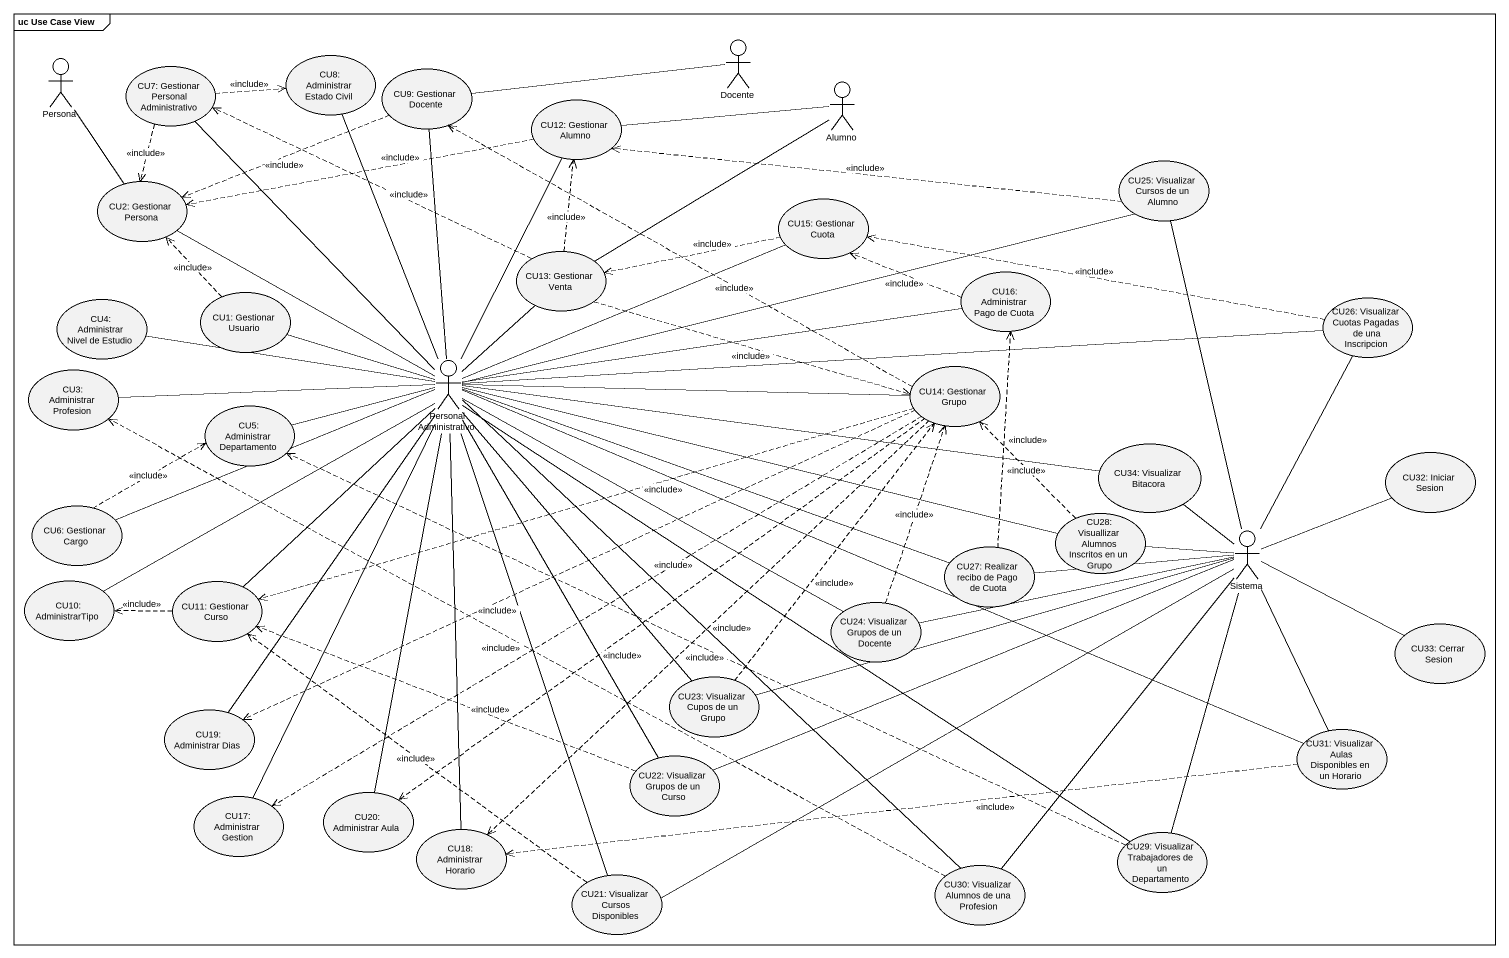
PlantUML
@startuml
mainframe uc Use Case View
actor Persona
usecase "CU8: Administrar Estado Civil" as CU8_Administrar_Estado_Civil
actor Docente
usecase "CU7: Gestionar Personal Administrativo" as CU7_Gestionar_Personal
usecase "CU9: Gestionar Docente" as CU9_Gestionar_Docente
actor Alumno
usecase "CU12: Gestionar Alumno" as CU12_Gestionar_Alumno
usecase "CU25: Visualizar Cursos de un Alumno" as CU25_Visualizar_Cursos_de
usecase "CU2: Gestionar Persona" as CU2_Gestionar_Persona
usecase "CU15: Gestionar Cuota" as CU15_Gestionar_Cuota
usecase "CU13: Gestionar Venta" as CU13_Gestionar_Venta
usecase "CU16: Administrar Pago de Cuota" as CU16_Administrar_Pago_de
usecase "CU4: Administrar Nivel de Estudio" as CU4_Administrar_Nivel_de
usecase "CU1: Gestionar Usuario" as CU1_Gestionar_Usuario
usecase "CU26: Visualizar Cuotas Pagadas de una Inscripcion" as CU26_Visualizar_Cuotas
actor "Personal Administrativo" as Personal_Administrativo
usecase "CU14: Gestionar Grupo" as CU14_Gestionar_Grupo
usecase "CU3: Administrar Profesion" as CU3_Administrar_Profesion
usecase "CU5: Administrar Departamento" as CU5_Administrar_Departamento
usecase "CU34: Visualizar Bitacora" as CU34_Visualizar_Bitacora
usecase "CU32: Iniciar Sesion" as CU32_Iniciar_Sesion
usecase "CU6: Gestionar Cargo" as CU6_Gestionar_Cargo
usecase "CU28: Visuallizar Alumnos Inscritos en un Grupo" as CU28_Visuallizar_Alumnos
usecase "CU27: Realizar recibo de Pago de Cuota" as CU27_Realizar_recibo_de
actor Sistema
usecase "CU10: AdministrarTipo" as CU10_AdministrarTipo
usecase "CU11: Gestionar Curso" as CU11_Gestionar_Curso
usecase "CU24: Visualizar Grupos de un Docente" as CU24_Visualizar_Grupos_de
usecase "CU33: Cerrar Sesion" as CU33_Cerrar_Sesion
usecase "CU23: Visualizar Cupos de un Grupo" as CU23_Visualizar_Cupos_de_un
usecase "CU19: Administrar Dias" as CU19_Administrar_Dias
usecase "CU31: Visualizar Aulas Disponibles en un Horario" as CU31_Visualizar_Aulas
usecase "CU20: Administrar Aula" as CU20_Administrar_Aula
usecase "CU22: Visualizar Grupos de un Curso" as CU22_Visualizar_Grupos_de
usecase "CU17: Administrar Gestion" as CU17_Administrar_Gestion
usecase "CU18: Administrar Horario" as CU18_Administrar_Horario
usecase "CU29: Visualizar Trabajadores de un Departamento" as CU29_Visualizar
usecase "CU30: Visualizar Alumnos de una Profesion" as CU30_Visualizar_Alumnos_de
usecase "CU21: Visualizar Cursos Disponibles" as CU21_Visualizar_Cursos
Persona -- CU2_Gestionar_Persona
Docente -left- CU9_Gestionar_Docente
CU7_Gestionar_Personal .right.> CU8_Administrar_Estado_Civil : <<include>>
CU7_Gestionar_Personal ..> CU2_Gestionar_Persona : <<include>>
CU9_Gestionar_Docente .left.> CU2_Gestionar_Persona : <<include>>
Alumno -left- CU12_Gestionar_Alumno
Alumno -left- CU13_Gestionar_Venta
CU12_Gestionar_Alumno .left.> CU2_Gestionar_Persona : <<include>>
CU25_Visualizar_Cursos_de .left.> CU12_Gestionar_Alumno : <<include>>
CU15_Gestionar_Cuota .left.> CU13_Gestionar_Venta : <<include>>
CU13_Gestionar_Venta .left.> CU7_Gestionar_Personal : <<include>>
CU13_Gestionar_Venta .up.> CU12_Gestionar_Alumno : <<include>>
CU13_Gestionar_Venta .right.> CU14_Gestionar_Grupo : <<include>>
CU16_Administrar_Pago_de .left.> CU15_Gestionar_Cuota : <<include>>
CU1_Gestionar_Usuario .up.> CU2_Gestionar_Persona : <<include>>
CU26_Visualizar_Cuotas .left.> CU15_Gestionar_Cuota : <<include>>
Personal_Administrativo -up- CU8_Administrar_Estado_Civil
Personal_Administrativo -up- CU7_Gestionar_Personal
Personal_Administrativo -up- CU9_Gestionar_Docente
Personal_Administrativo -up- CU12_Gestionar_Alumno
Personal_Administrativo -right- CU25_Visualizar_Cursos_de
Personal_Administrativo -up- CU2_Gestionar_Persona
Personal_Administrativo -right- CU15_Gestionar_Cuota
Personal_Administrativo -up- CU13_Gestionar_Venta
Personal_Administrativo -right- CU16_Administrar_Pago_de
Personal_Administrativo -left- CU4_Administrar_Nivel_de
Personal_Administrativo -left- CU1_Gestionar_Usuario
Personal_Administrativo -right- CU26_Visualizar_Cuotas
Personal_Administrativo -right- CU14_Gestionar_Grupo
Personal_Administrativo -left- CU3_Administrar_Profesion
Personal_Administrativo -left- CU5_Administrar_Departamento
Personal_Administrativo -left- CU6_Gestionar_Cargo
Personal_Administrativo -right- CU28_Visuallizar_Alumnos
Personal_Administrativo -right- CU27_Realizar_recibo_de
Personal_Administrativo -left- CU10_AdministrarTipo
Personal_Administrativo -- CU11_Gestionar_Curso
Personal_Administrativo -right- CU24_Visualizar_Grupos_de
Personal_Administrativo -- CU23_Visualizar_Cupos_de_un
Personal_Administrativo -- CU19_Administrar_Dias
Personal_Administrativo -right- CU31_Visualizar_Aulas
Personal_Administrativo -- CU20_Administrar_Aula
Personal_Administrativo -- CU22_Visualizar_Grupos_de
Personal_Administrativo -- CU17_Administrar_Gestion
Personal_Administrativo -- CU18_Administrar_Horario
Personal_Administrativo -- CU29_Visualizar
Personal_Administrativo -- CU30_Visualizar_Alumnos_de
Personal_Administrativo -- CU21_Visualizar_Cursos
CU14_Gestionar_Grupo .left.> CU9_Gestionar_Docente : <<include>>
CU14_Gestionar_Grupo .left.> CU11_Gestionar_Curso : <<include>>
CU14_Gestionar_Grupo .left.> CU19_Administrar_Dias : <<include>>
CU14_Gestionar_Grupo ..> CU20_Administrar_Aula : <<include>>
CU14_Gestionar_Grupo ..> CU17_Administrar_Gestion : <<include>>
CU14_Gestionar_Grupo ..> CU18_Administrar_Horario : <<include>>
CU34_Visualizar_Bitacora -left- Personal_Administrativo
CU34_Visualizar_Bitacora -- Sistema
CU6_Gestionar_Cargo .right.> CU5_Administrar_Departamento : <<include>>
CU28_Visuallizar_Alumnos .up.> CU14_Gestionar_Grupo : <<include>>
CU27_Realizar_recibo_de .up.> CU16_Administrar_Pago_de : <<include>>
Sistema -up- CU25_Visualizar_Cursos_de
Sistema -up- CU26_Visualizar_Cuotas
Sistema -right- CU32_Iniciar_Sesion
Sistema -left- CU28_Visuallizar_Alumnos
Sistema -left- CU27_Realizar_recibo_de
Sistema -left- CU24_Visualizar_Grupos_de
Sistema -right- CU33_Cerrar_Sesion
Sistema -left- CU23_Visualizar_Cupos_de_un
Sistema -- CU31_Visualizar_Aulas
Sistema -left- CU22_Visualizar_Grupos_de
Sistema -- CU29_Visualizar
Sistema -- CU30_Visualizar_Alumnos_de
Sistema -left- CU21_Visualizar_Cursos
CU11_Gestionar_Curso .left.> CU10_AdministrarTipo : <<include>>
CU24_Visualizar_Grupos_de .up.> CU14_Gestionar_Grupo : <<include>>
CU23_Visualizar_Cupos_de_un .up.> CU14_Gestionar_Grupo : <<include>>
CU31_Visualizar_Aulas .left.> CU18_Administrar_Horario : <<include>>
CU22_Visualizar_Grupos_de .left.> CU11_Gestionar_Curso : <<include>>
CU29_Visualizar .left.> CU5_Administrar_Departamento : <<include>>
CU30_Visualizar_Alumnos_de .left.> CU3_Administrar_Profesion : <<include>>
CU21_Visualizar_Cursos .up.> CU11_Gestionar_Curso : <<include>>
@enduml
